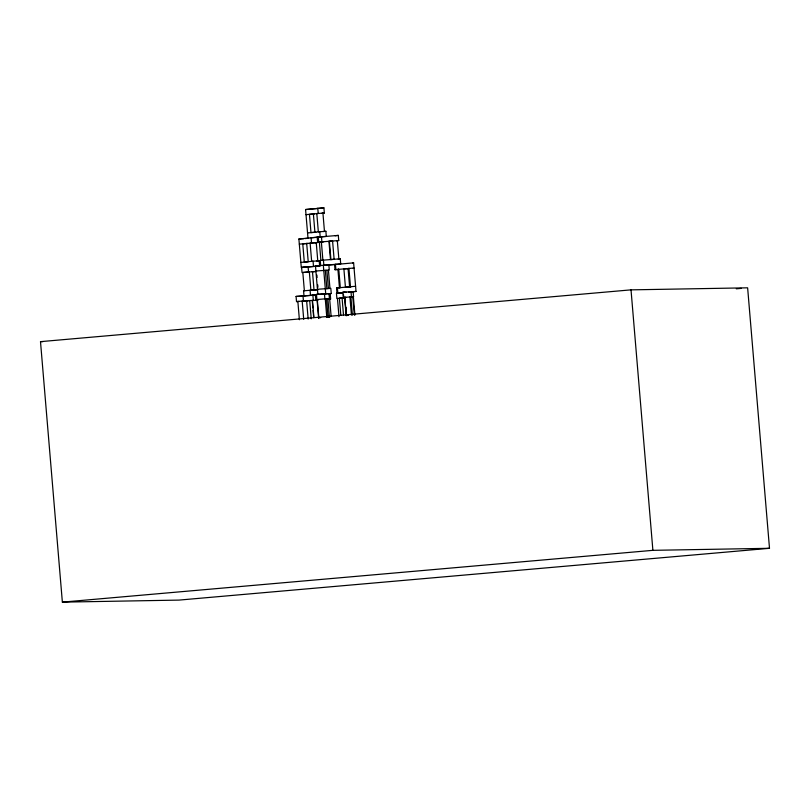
<?xml version="1.0" encoding="UTF-8"?>
<svg xmlns="http://www.w3.org/2000/svg" width="810" height="810" viewBox="0 0 810 810"><rect width="100%" height="100%" fill="white"/><g stroke="black" fill="none" stroke-linecap="round" stroke-linejoin="round"><path stroke-width="1.21" d="M352.735 291.813L356.015 291.408L353.616 262.855L334.581 264.556L335.006 269.69L338.651 269.396M352.755 263.058L353.616 262.855M335.006 269.69L354.041 267.999L353.19 268.201M343.035 292.613L336.98 293.109L336.545 287.965L355.58 286.274M336.98 293.109L346.315 292.207M343.481 294.577L343.744 297.655L336.879 298.505L336.454 293.362L343.308 292.521M345.151 297.553L342.063 297.928L343.501 314.989M321.459 236.692L321.894 241.836L318.705 242.22L318.269 237.077L338.307 235.386L338.742 240.529L336.616 240.793M335.127 235.781L338.307 235.386M338.155 259.068L340.271 258.805L340.706 263.949L323.858 265.245L323.423 260.111L320.244 260.496L320.669 265.639M307.982 238.089L305.583 209.537L323.909 207.866L324.344 213.01L321.904 213.253M323.909 207.866L305.583 209.537M306.018 214.67L318.219 213.435L317.783 208.291M307.557 232.946L319.758 231.711L320.183 236.854L298.89 239.011L301.29 267.563L319.616 265.903L319.191 260.759L311.647 261.326L310.119 243.051L316.244 242.625L317.773 260.901M323.433 231.528L325.883 231.285L326.308 236.429L320.183 236.854M305.016 238.585L308.681 238.211M316.548 237.411L320.213 237.046M299.325 244.154L317.652 242.484L317.216 237.34L311.101 237.775L311.526 242.909M315.212 242.737L317.652 242.484M300.864 262.43L313.065 261.184L313.49 266.328M316.75 261.012L319.191 260.759M316.001 271.441L302.039 272.545L301.603 267.401L316.811 266.227M312.255 271.826L316.589 271.411M312.478 271.674L314.017 289.95L303.568 290.82L304.003 295.954L316.72 294.941M313.784 290.101L318.117 289.676M298.981 301.431L296.511 301.583L296.075 296.44L312.883 295.204L313.318 300.348L302.181 301.047L303.709 319.322M296.511 301.583L303.426 300.925L303.001 295.792M302.778 301.209L309.703 300.561L311.232 318.836M317.449 289.261L330.814 288.37L331.25 293.514L317.874 294.394L315.475 265.842L328.85 264.951L329.285 270.094L315.91 270.986M326.157 288.654L328.404 288.451L326.865 270.175M326.784 317.115L325.255 298.839L316.902 299.548L316.467 294.405L328.981 293.605L329.417 298.748L327.139 298.941M329.012 293.706L331.25 293.514M318.441 317.824L320.709 317.621M40.5 341.648L631.02 289.858L747.63 287.823L769.5 548.299L178.98 600.099L62.37 602.134L40.5 341.648L43.011 341.607M736.29 288.816L741.332 288.38M62.37 602.134L652.89 550.334L769.5 548.299M353.555 296.794L343.258 297.381L342.822 292.238L353.13 291.651L353.555 296.794L349.88 297.078M348.462 292.046L353.13 291.651M348.381 315.353L346.336 315.525L344.807 297.25L345.759 297.3M343.491 268.991L349.555 268.495M336.545 287.965L340.18 287.671M346.245 287.175L351.084 286.77M348.735 292.015L356.015 291.408M318.269 237.077L320.679 236.895M338.742 240.529L321.357 241.896L322.896 260.172L340.271 258.805M323.706 241.805L319.373 242.139L320.902 260.415M328.333 241.471L330.743 241.289M327.888 265.072L336.322 264.425M336.454 293.362L341.891 292.936M344.837 297.776L339.39 298.191L340.818 315.252M342.903 298.009L345.08 297.837M314.29 295.275L311.82 295.458L315.414 295.032L315.849 300.176L318.32 299.994M328.182 299.285L330.652 299.103L330.217 293.959M327.463 299.366L329.68 299.204L331.118 316.264M324.344 213.01L316.811 213.567L318.34 231.842L325.883 231.285M314.351 213.982L309.45 214.326L310.979 232.602L315.88 232.257M298.89 239.011L303.791 238.666M307.658 243.466L302.758 243.8L304.297 262.075L307.962 261.822M301.603 267.401L305.34 267.168M317.54 289.717L310.068 290.193L310.503 295.336M296.075 296.44L304.732 295.923M315.475 265.842L321.013 265.65M316.467 294.405L318.745 294.354M329.417 298.748L324.871 298.85L324.435 293.706M326.4 317.125L329.812 317.044M342.822 292.238L344.959 292.349M631.02 289.858L652.89 550.334M353.373 296.784L354.912 315.06M352.775 296.754L354.314 315.029M350.993 291.539L351.418 296.683M352.401 315.141L350.872 296.865L349.91 296.814L351.439 315.09M343.885 268.829L345.425 287.104M345.212 297.483L345.455 301.209M346.022 307.233L346.275 310.949M344.604 297.452L346.143 315.728M337.314 240.641L338.853 258.916M335.431 264.354L335.867 269.497M337.406 287.773L337.831 292.906M337.456 298.434L338.995 316.71M328.941 241.309L330.48 259.585M328.425 270.125L329.953 288.4M322.937 213.141L324.466 231.417M327.898 298.88L329.427 317.156M325.306 270.226L326.845 288.502M326.531 298.809L328.06 317.085M323.322 265.143L325.721 293.696M313.379 213.921L314.908 232.197M316.892 275.066L317.095 277.496M317.712 284.806L317.915 287.246M317.287 299.538L318.816 317.814M318.634 318.36L317.095 300.085L312.225 300.561L312.883 307.901M312.478 300.389L313.916 317.449M313.085 310.341L313.703 317.652M310.868 290.152L309.329 271.876L302.829 272.504L304.368 290.78M306.686 243.395L308.215 261.671M308.104 266.774L308.539 271.917M306.625 300.783L308.164 319.059M297.857 301.452L299.386 319.727M338.772 269.254L337.922 269.457L339.451 287.732L340.311 287.53L338.772 269.254M348.928 268.414L348.077 268.616L349.606 286.892L350.467 286.689L348.928 268.414M332.576 241.005L329.397 241.39L330.925 259.666L334.115 259.281L332.576 241.005"/></g></svg>
